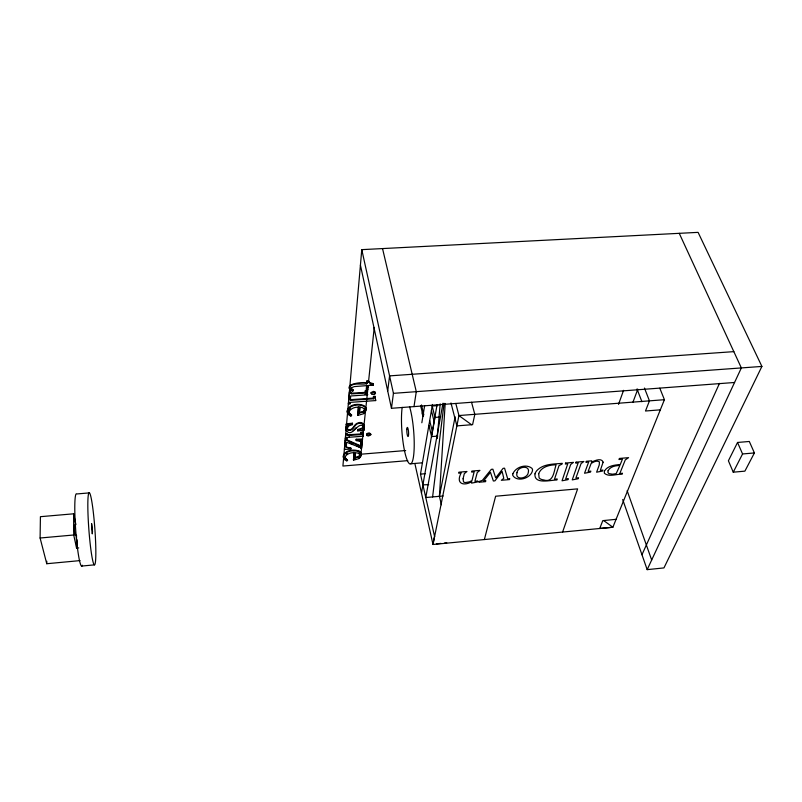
<?xml version="1.0" encoding="UTF-8"?>
<svg xmlns="http://www.w3.org/2000/svg" width="802" height="802" viewBox="0 0 802 802"><rect width="100%" height="100%" fill="white"/><g stroke="black" fill="none" stroke-linecap="round" stroke-linejoin="round"><path stroke-width="1.2" d="M80.01 560.608L46.757 563.726L46.787 561.25M346.885 438.794L346.905 437.431L363.226 436.218L362.514 432.268L361.06 432.378L361.171 434.614L348.559 435.456L346.975 434.895L346.775 433.671L345.732 433.762L345.462 438.905L346.885 438.794L346.765 438.103M361.171 434.614L361.06 432.378M46.757 563.726L40.1 538.012L40.421 516.688L73.594 513.811L75.919 524.648M349.993 403.847L350.013 402.383L375.677 400.579L374.975 396.338L373.471 396.449L373.572 398.805L351.737 400.268L350.434 400.018L349.883 398.383L348.8 398.464L348.519 403.957L349.993 403.847L349.862 403.145L348.389 403.256L348.519 403.957M350.554 397.471L350.584 395.987L367.597 394.835L366.865 390.574L365.351 390.684L365.461 393.06L352.319 393.852L351.005 393.592L350.454 391.947L349.361 392.028L349.07 397.581L350.554 397.471L350.424 396.769M365.461 393.06L365.351 390.684M373.572 398.805L373.471 396.449M441.401 504.769L439.416 496.318L445.18 403.456M344.94 456.348L345.582 458.243L347.567 460.318L346.845 460.869L345.211 460.107A9.554 5.704 -10.5 0 1 343.376 456.669C345.261 450.574 353.893 449.721 359.085 451.757A8.18 4.882 -10.6 0 1 361.411 455.356L359.196 458.523L353.512 460.198L353.903 452.178M353.512 460.198L354.023 452.859C349.802 451.917 340.99 456.679 347.567 460.318M358.334 406.654L357.892 415.416L363.857 413.642L366.193 410.183A8.571 5.363 -10.9 0 0 363.777 406.203C358.334 403.827 349.131 404.89 347.296 411.416A10.015 6.266 -10.9 0 0 349.211 415.225L350.905 416.088L351.537 414.794C348.98 413.922 347.918 410.173 350.494 408.669M357.892 415.416L358.474 407.346C353.852 406.293 344.83 411.526 351.667 415.486M345.983 445.691L347.096 447.356L350.695 447.857L350.755 449.15L344.549 449.401L345.331 440.488L346.745 440.378L360.629 446.433L360.569 440.819M360.629 446.433L360.71 441.501L356.319 440.599L356.258 439.245L362.394 439.015L362.524 439.697L356.379 439.937L356.258 439.245M349.331 387.988C351.877 381.562 362.013 385.331 366.915 383.506L366.935 380.94L368.499 380.83L369.862 382.694L373.251 383.647L373.391 384.348L373.301 385.171L368.218 385.531L360.91 454.203L405.672 450.544M366.915 383.506L366.935 380.94M366.594 384.94L366.384 389.672L367.797 389.572L367.657 388.88M366.384 389.672L366.735 385.642L354.354 386.584L351.737 387.627L351.356 388.519M437.2 438.574L440.168 403.867M346.274 424.749L347.507 424.569L347.637 425.26L346.394 425.441L346.354 423.817L352.409 423.215L352.469 424.599L348.81 425.902L347.196 428.288M346.394 425.441L346.354 423.817M343.677 457.3L342.915 466.042L407.737 460.639M343.898 454.804L346.073 429.852M346.284 427.356L361.772 249.643L698.091 232.359L761.9 366.424L663.946 567.916L647.174 569.641L622.693 499.536M352.409 423.215L352.469 424.599M350.695 447.857L350.755 449.15M356.319 440.599L356.379 439.937M354.895 456.398L355.216 453.19M364.479 408.358L364.308 411.426L359.376 413.18L359.827 406.614M362.845 426.915A3.619 2.226 -10.9 0 1 361.291 428.428L357.732 429.491L357.792 430.885L363.877 430.413L363.837 428.799L362.514 428.95L362.654 429.631L363.978 429.481M359.376 413.18L359.958 407.306L362.193 407.546L364.619 409.05M357.792 430.885L357.732 429.491M362.394 439.015L361.642 448.107L346.584 442.213L346.314 447.406L350.815 448.539M367.757 387.867L367.978 385.842M368.489 382.113L374.243 327.416M363.837 428.799L363.877 430.413M367.597 394.835L366.915 392.559M373.301 385.171L373.251 383.647M346.103 444.649L346.344 442.574M432.599 496.929L444.077 403.356M387.697 390.925L389.582 375.877L733.84 351.637M734.552 382.484L391.466 408.298L393.431 393.341L361.772 249.643M413.992 406.604L416.288 391.667L382.534 248.57M422.163 414.073L422.754 410.423M421.832 422.764L424.639 405.692M434.604 536.558L420.479 474.122L432.468 404.449M421.471 492.989L437.05 404.86M437.762 436.108L431.586 436.599L434.975 417.421L432.198 406.033L437.882 405.611M442.985 403.246L425.772 497.531L443.115 495.987M439.416 496.318L455.125 416.809M432.94 544.177L434.534 536.257M664.417 399.697L612.878 527.235L433.01 544.478L458.945 415.546L664.417 399.697L659.815 388.208M362.845 426.915L362.995 426.293M484.368 539.535L495.626 496.227L577.63 488.869L562.603 532.017M364.669 409.622L362.955 411.586L359.246 412.489M359.958 454.804L358.334 456.619L354.795 457.471M347.296 426.754L347.286 429.17L348.579 430.413C353.893 431.296 354.334 422.925 359.767 423.346C363.737 422.273 366.223 427.406 362.654 429.631M360.95 455.827L361.281 454.674A8.18 4.882 -10.6 0 0 358.955 451.075M618.512 404.378L623.575 390.323M632.978 402.133L637.791 389.251M371.136 392.79L373.401 391.376L375.306 392.038L375.336 393.712L374.093 394.484L371.797 394.343L371.136 392.79L371.647 393.652M371.276 393.491L373.542 392.068L375.557 393.201M375.196 393.01L375.416 392.509M366.624 434.263L367.998 433.09L369.552 432.97L370.855 434.644L368.659 435.987L367.256 435.737L366.714 434.704M366.755 434.945L368.92 433.631L370.855 434.644M370.724 433.962L370.013 434.844M641.961 554.723L719.494 383.346M647.174 569.641L741.349 367.928L679.244 233.322M737.539 442.463L728.396 460.779L733.259 472.188L744.888 471.145L754.411 452.94L749.309 441.471L737.539 442.463L742.562 453.962L733.259 472.188M347.507 424.569L346.284 426.153A9.584 5.895 -10.7 0 0 345.722 429.06C350.975 439.847 356.679 423.095 362.494 425.441L363.025 426.093M347.637 425.26L346.414 426.844A9.584 5.895 -10.7 0 0 345.852 429.742M356.299 427.536L352.98 430.824M362.514 428.95C366.875 425.952 362.233 420.88 358.143 422.895C353.832 423.667 353.311 430.654 348.449 429.722L347.166 428.479M347.837 425.942L348.68 425.21M363.717 412.95L364.92 411.917M359.065 457.842L360.208 456.899M353.191 389.962L352.469 391.376L353.191 389.962L351.306 388.429M351.537 414.794L350.905 416.088M347.436 459.636L346.845 460.869M346.414 454.082L347.456 453.511M373.953 393.792L374.664 393.451M357.862 430.183L361.431 429.11A3.619 2.226 -10.9 0 0 362.975 427.606L362.364 424.749M368.519 435.306L369.321 435.155M353.381 459.516L355.637 459.195M346.484 424.509L352.539 423.907M436.398 543.836L441.01 543.395M444.468 543.064L446.774 542.844M81.583 566.072L94.365 564.869A36.2 3.018 85.8 0 0 93.303 512.157A36.2 3.018 85.8 0 0 87.869 509.36A36.2 3.018 85.8 0 0 94.365 564.869M78.706 547.896L76.581 548.087L73.714 534.994L73.594 513.811M40.1 538.012L73.714 534.994M742.562 453.962L754.411 452.94M420.479 474.122L425.371 473.701M411.035 463.767L421.862 462.854M89.513 492.879L76.822 493.952A36.27 3.398 85.8 0 0 75.839 532.007A36.27 3.398 85.8 0 0 82.406 565.25M361.191 433.07L362.644 432.95M345.852 434.443L346.895 434.363M660.317 409.842L645.49 411.005L649.45 400.86L644.457 388.058M360.499 445.752L346.624 439.686L345.201 439.807L345.331 440.488M434.975 417.421L440.699 416.98M365.03 394.323L367.456 394.143M393.431 393.341L761.9 366.424M373.622 397.14L375.125 397.03M348.94 399.165L350.023 399.085L349.883 398.383M370.113 384.689L373.161 384.469M365.491 391.376L367.005 391.266M349.502 392.729L350.584 392.649L350.454 391.947M367.075 381.642L368.639 381.531L370.003 383.386L373.391 384.348M366.775 382.815C363.607 381.812 340.69 383.607 352.469 391.376M373.431 398.103L351.607 399.576L349.963 398.965M361.04 433.922L348.439 434.764L346.775 433.671M422.905 484.859L428.669 484.629M365.321 392.368L352.178 393.15L350.524 392.529M356.188 439.917L358.243 440.027M367.115 435.045L367.757 435.275M358.955 451.075C353.772 449.04 345.141 449.892 343.256 455.987A9.554 5.704 -10.5 0 0 345.091 459.426M349.391 442.955L352.7 444.318M357.111 446.143L360.419 447.516L360.549 448.198M353.331 390.664L351.827 389.702L351.216 387.817M471.556 424.739L458.955 415.596L455.797 403.456M603.665 520.548L612.878 527.235L599.726 528.498L602.783 520.638L616.036 519.325M350.664 389.872L349.291 388.158M358.935 452.839L359.767 453.661L359.617 456.508L354.915 458.142L355.446 452.809L357.582 453L359.897 454.343M346.063 429.922L346.725 430.664M637.019 388.97L641.921 401.722M627.154 490.714L651.675 559.996M471.546 402.273L474.824 414.373L472.589 424.649L456.889 425.892L450.985 402.955M431.426 410.524L434.183 421.892M429.692 420.589L432.418 431.907M428.88 425.301L431.586 436.599M421.451 404.92L423.817 414.885M415.015 464.198L433.01 544.478M360.419 265.121L391.466 408.298M375.677 400.579L374.975 396.338M371.346 392.308L371.486 393.01M368.499 380.83L368.639 381.531M366.815 433.822L366.945 434.504M363.226 436.218L362.514 432.268M351.456 393.09L351.597 393.792M360.218 440.509L360.349 441.19M350.875 392.89L351.005 393.592M350.885 399.516L351.015 400.208M350.304 399.316L350.434 400.018M348.94 396.88L349.07 397.581M348.449 429.722L348.579 430.413M349.131 436.639L349.251 437.331M347.747 434.714L347.868 435.406M347.176 434.534L347.306 435.225M346.624 439.686L346.745 440.378M345.341 438.213L345.462 438.905M344.429 448.719L344.549 449.401M76.491 535.185L76.581 548.087A21.905 2.135 85.8 0 0 77.002 539.786M366.053 409.491A8.571 5.373 -10.9 0 0 363.637 405.511C358.203 403.135 349 404.198 347.166 410.724A10.005 6.276 -10.9 0 0 349.081 414.534M75.488 534.884A5.183 0.501 85.8 0 1 74.746 533.27A5.183 0.501 85.8 0 1 74.305 526.633A5.183 0.501 85.8 0 1 74.907 525.982M420.519 405.792A32.14 6.145 85.5 0 1 423.035 416.509M409.541 406.624A32.19 5.875 85.5 0 1 413.862 453.391A32.19 5.875 85.5 0 1 405.321 454.253A32.19 5.875 85.5 0 1 402.183 407.366M92.501 531.616L92.27 533.871L91.578 523.586L92.501 531.616M463.075 478.764L463.486 481.751A3.529 1.995 -14.1 0 0 465.531 482.543L469.481 481.842L471.997 480.518L474.152 471.787L471.656 472.077L471.887 471.075L479.917 470.393L477.26 472.518L474.904 481.32L477.691 480.979L477.451 481.982L471.586 483.125L471.766 481.681C463.466 486.503 455.476 483.606 461.18 472.899L458.674 473.19L458.894 472.188L466.954 471.496L464.308 473.661L463.075 478.764M512.859 473.741L512.739 475.335C517.069 482.854 531.826 478.112 532.588 469.852L532.067 468.448C526.343 463.456 515.676 466.975 512.859 473.741M516.989 472.709C514.694 480.829 527.696 478.654 528.287 472.528C530.473 464.619 517.49 466.403 516.989 472.709M603.114 462.173L600.317 470.383L602.934 470.082L602.573 471.055L596.618 472.188L599.244 464.949L599.455 461.932C596.959 460.047 593.39 462.022 591.124 463.486L588.127 471.446L590.853 471.135L590.513 472.107L584.538 473.24L588.678 461.962L585.901 462.293L586.252 461.28L591.696 460.819L591.445 462.243C594.472 460.649 601.61 457.491 603.114 462.173M534.974 473.852C533.811 484.839 550.974 479.947 556.889 479.997L557.22 478.974L554.463 479.305L559.034 465.591L562.001 464.137L562.252 463.335C554.062 464.147 544.518 463.706 537.901 469.541A14.045 7.769 -16.5 0 0 535.405 472.749L534.974 473.852M538.693 473.621L539.104 477.812A9.945 5.484 -16.5 0 0 543.475 479.887C553.591 483.245 553.831 471.416 556.077 464.809C549.48 464.849 541.31 466.784 538.693 473.621M604.397 471.215L604.337 473.23C609.019 477.461 616.608 473.771 622.091 474.253L622.492 473.23L619.796 473.561L625.279 459.897L628.588 457.661L619.365 458.443L618.954 459.536L622.452 459.115L620.277 464.488C614.693 465.05 607.405 465.681 604.397 471.215M479.005 481.541L478.834 482.253L485.581 481.661L485.812 480.689L483.546 480.959L490.473 472.288L493.35 480.989L494.934 480.849L502.132 471.446L503.786 478.313L501.34 480.288L509.501 479.576L509.771 478.604L507.706 478.854L504.578 468.208L503.095 468.328L495.696 477.872L492.889 469.21L491.325 469.34L482.353 480.388L479.005 481.541M608.086 470.704L607.916 472.498L608.969 473.631L612.568 474.203L616.147 473.631L619.906 465.471C615.595 465.581 610.242 466.483 608.086 470.704M565.671 463.045L565.34 464.037L567.776 463.757L562.042 480.789L568.027 479.656L568.357 478.674L565.661 479.005L570.683 464.518L573.47 462.373L565.671 463.045M576.077 462.152L575.736 463.145L578.162 462.864L572.247 479.887L578.232 478.754L578.563 477.771L575.876 478.102L581.049 463.626L583.856 461.491L576.077 462.152M406.815 429.23A4.601 0.842 85.5 0 0 407.947 436.499A4.601 0.842 85.5 0 0 408.328 430.113A4.601 0.842 85.5 0 0 406.815 429.23"/></g></svg>
